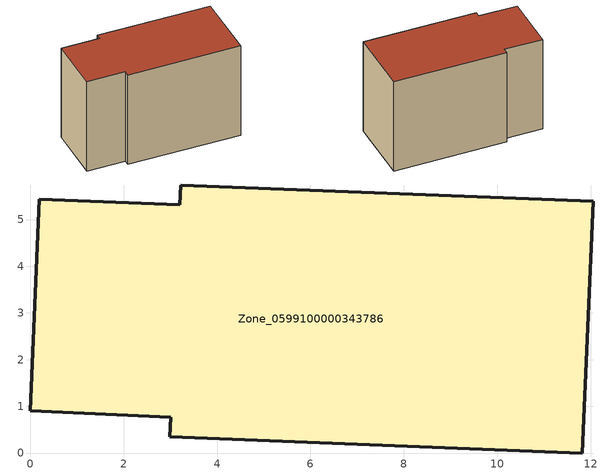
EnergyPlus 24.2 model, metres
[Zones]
Zone_0599100000343786
 floor ground (C_G): 12.05,5.39 11.82,0 2.99,0.35 3.01,0.77 0,0.91 0.19,5.43 3.2,5.32 3.22,5.74 z1.4
 wall outside (C_F): 3.2,5.32 0.19,5.43 0,0.91 3.01,0.77 2.99,0.35 11.82,0 12.05,5.39 3.22,5.74 3.2,5.32 z1.4:9.24
 roof outside (C_R): 12.05,5.39 3.22,5.74 3.2,5.32 0.19,5.43 0,0.91 3.01,0.77 2.99,0.35 11.82,0 z9.24
[BUILDING]
Pand.0599100000343786: North Axis=0; Terrain=City; Loads Convergence Tolerance Value=0.04; Temperature Convergence Tolerance Value=0.4; Solar Distribution=FullExterior; Maximum Number of Warmup Days=25; Minimum Number of Warmup Days=1
[Site:Location]
Rotterdam.The.Hague.AP_ZH_NLD Design_Conditions: Latitude=51.96; Longitude=4.45; Time Zone=1; Elevation=-4.5
[SITE:GROUNDTEMPERATURE:BUILDINGSURFACE]
18, 18, 18, 18, 18, 18, 18, 18, 18, 18, 18, 18
[MATERIAL] Thermal Absorptance=0.9; Solar Absorptance=0.7; Visible Absorptance=0.7
Name | Roughness | Thickness | Conductivity | Density | Specific Heat
G.TI.1992-2005 | MediumSmooth | 0.15 | 0.06 | 540 | 1210
F.TI.1992-2005 | Rough | 0.3 | 0.12 | 1920 | 840
R.TI.1992-2005 | MediumRough | 0.2 | 0.08 | 1500 | 1000
[CONSTRUCTION]
C_G: G.TI.1992-2005
C_F: F.TI.1992-2005
C_R: R.TI.1992-2005
[ZONE]
Zone_0599100000343786: Type=1; Multiplier=1; Ceiling Height=Autocalculate; Volume=Autocalculate; Floor Area=autocalculate; Part of Total Floor Area=Yes
[ZONEINFILTRATION:DESIGNFLOWRATE]
Infil_Zone_0599100000343786: Zone or ZoneList or Space or SpaceList=Zone_0599100000343786; Schedule=AlwaysOn; Design Flow Rate Calculation Method=Flow/Area; Flow Rate per Floor Area=0.0015; Constant Term Coefficient=1; Temperature Term Coefficient=0; Velocity Term Coefficient=0; Velocity Squared Term Coefficient=0
[HVACTEMPLATE:ZONE:IDEALLOADSAIRSYSTEM]
Zone_0599100000343786: Maximum Heating Supply Air Temperature=50; Minimum Cooling Supply Air Temperature=13; Maximum Heating Supply Air Humidity Ratio=0.0156; Minimum Cooling Supply Air Humidity Ratio=0.0077; Heating Limit=NoLimit; Cooling Limit=NoLimit; Dehumidification Control Type=ConstantSensibleHeatRatio; Cooling Sensible Heat Ratio=0.7; Dehumidification Setpoint=60; Humidification Control Type=None; Humidification Setpoint=30; Outdoor Air Method=None; Outdoor Air Flow Rate per Person=0.00944; Outdoor Air Flow Rate per Zone Floor Area=0; Outdoor Air Flow Rate per Zone=0; Demand Controlled Ventilation Type=None; Outdoor Air Economizer Type=NoEconomizer; Heat Recovery Type=None; Sensible Heat Recovery Effectiveness=0.7; Latent Heat Recovery Effectiveness=0.65
[ZONECONTROL:THERMOSTAT]
ThermostatControl_Zone_0599100000343786: Zone or ZoneList=Zone_0599100000343786; Control Type Schedule=DualSetpointControlType; Control 1=Thermostat_Zone_0599100000343786; Temperature Difference Between Cutout And Setpoint=0
[THERMOSTATSETPOINT:DUALSETPOINT]
Thermostat_Zone_0599100000343786: Heating Setpoint Temperature Schedule=HeatingSetpoint_Zone_0599100000343786; Cooling Setpoint Temperature Schedule=CoolingSetpoint_Zone_0599100000343786
[SCHEDULE:COMPACT]
HeatingSetpoint_Zone_0599100000343786: Through: 12/31, For: AllDays, Until: 24:00, 21
CoolingSetpoint_Zone_0599100000343786: Through: 12/31, For: AllDays, Until: 24:00, 24
DualSetpointControlType: Through: 12/31, For: AllDays, Until: 24:00, 4
AlwaysOn: Through: 12/31, For: AllDays, Until: 24:00, 1
